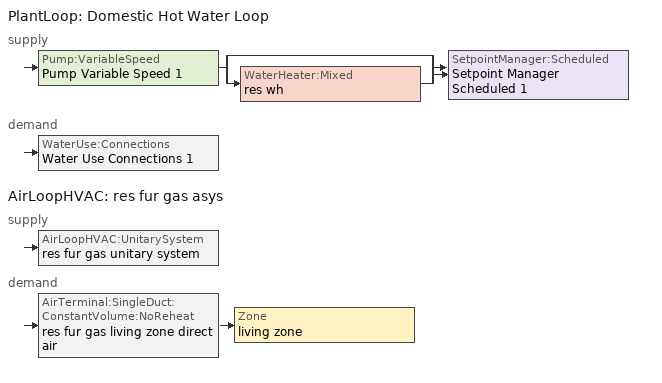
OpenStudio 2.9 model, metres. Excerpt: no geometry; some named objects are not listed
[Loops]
PlantLoop 'Domestic Hot Water Loop'
 supply: Pump:VariableSpeed 'Pump Variable Speed 1' > split
  | bypass
  | WaterHeater:Mixed 'res wh'
  join > SetpointManager:Scheduled 'Setpoint Manager Scheduled 1'
 demand: WaterUse:Connections 'Water Use Connections 1'
AirLoopHVAC 'res fur gas asys'
 supply: AirLoopHVAC:UnitarySystem 'res fur gas unitary system'
 demand: AirTerminal:SingleDuct:ConstantVolume:NoReheat 'res fur gas living zone direct air' > Zone 'living zone'
[Sizing:Zone]
living zone: Zone Cooling Design Supply Air Temperature Input Method=SupplyAirTemperature; Zone Cooling Design Supply Air Temperature {C}=14; Zone Cooling Design Supply Air Temperature Difference {deltaC}=11.11; Zone Heating Design Supply Air Temperature Input Method=SupplyAirTemperature; Zone Heating Design Supply Air Temperature {C}=40; Zone Heating Design Supply Air Temperature Difference {deltaC}=11.11; Zone Cooling Design Supply Air Humidity Ratio {kg-H2O/kg-air}=0.0085; Zone Heating Design Supply Air Humidity Ratio {kg-H2O/kg-air}=0.008; Cooling Design Air Flow Method=DesignDay; Heating Design Air Flow Method=DesignDay; Account for Dedicated Outdoor Air System=No; Dedicated Outdoor Air System Control Strategy=NeutralSupplyAir; Dedicated Outdoor Air Low Setpoint Temperature for Design {C}=autosize; Dedicated Outdoor Air High Setpoint Temperature for Design {C}=autosize
[Zone equipment]
living zone: res fur gas living zone direct air
[PlantLoop]
Domestic Hot Water Loop: Glycol Concentration=0; Maximum Loop Flow Rate {m3/s}=0.01; Plant Loop Volume {m3}=0.003; Load Distribution Scheme=Optimal
[Sizing:Plant]
Domestic Hot Water Loop: Loop Type=Heating; Design Loop Exit Temperature {C}=52.6667; Loop Design Temperature Difference {deltaC}=5.55556; Sizing Option=NonCoincident; Zone Timesteps in Averaging Window=1; Coincident Sizing Factor Mode=None
[Pump:VariableSpeed]
Pump Variable Speed 1: Rated Flow Rate {m3/s}=0.01; Rated Pump Head {Pa}=1; Rated Power Consumption {W}=0; Motor Efficiency=1; Fraction of Motor Inefficiencies to Fluid Stream=0; Coefficient 1 of the Part Load Performance Curve=0; Coefficient 2 of the Part Load Performance Curve=1; Coefficient 3 of the Part Load Performance Curve=0; Coefficient 4 of the Part Load Performance Curve=0; Pump Control Type=Intermittent; Skin Loss Radiative Fraction=0.5; Design Power Sizing Method=PowerPerFlowPerPressure; Design Electric Power per Unit Flow Rate {W/(m3/s)}=348701.1; Design Shaft Power per Unit Flow Rate per Unit Head {W-s/m3-Pa}=1.28205; Design Minimum Flow Rate Fraction=0
[SetpointManager:Scheduled]
Setpoint Manager Scheduled 1: Control Variable=Temperature; Schedule=dhw temp
[WaterHeater:Mixed]
res wh: Tank Volume {m3}=0.107884; Setpoint Temperature Schedule=WH Setpoint Temp; Deadband Temperature Difference {deltaC}=2; Maximum Temperature Limit {C}=99; Heater Control Type=Cycle; Heater Maximum Capacity {W}=11722.8; Heater Minimum Capacity {W}=0; Heater Fuel Type=NaturalGas; Heater Thermal Efficiency=0.773298; Off Cycle Parasitic Fuel Consumption Rate {W}=0; Off Cycle Parasitic Fuel Type=Electricity; Off Cycle Parasitic Heat Fraction to Tank=0; On Cycle Parasitic Fuel Consumption Rate {W}=0; On Cycle Parasitic Fuel Type=Electricity; On Cycle Parasitic Heat Fraction to Tank=0; Ambient Temperature Indicator=ThermalZone; Ambient Temperature Thermal Zone=living zone; Off Cycle Loss Coefficient to Ambient Temperature {W/K}=4.15693; Off Cycle Loss Fraction to Thermal Zone=0.64; On Cycle Loss Coefficient to Ambient Temperature {W/K}=4.15693; On Cycle Loss Fraction to Thermal Zone=1; Use Side Effectiveness=1; Source Side Effectiveness=1; Use Side Design Flow Rate {m3/s}=autosize; Source Side Design Flow Rate {m3/s}=autosize; Indirect Water Heating Recovery Time {hr}=1.5; Source Side Flow Control Mode=IndirectHeatPrimarySetpoint
[WaterUse:Connections]
Water Use Connections 1: Water Use Equipment Name 1=res shower; Water Use Equipment Name 2=res sink; Water Use Equipment Name 3=res bath; Water Use Equipment Name 4=res shower dist=0.0; Water Use Equipment Name 5=res sink dist=0.0; Water Use Equipment Name 6=res bath dist=0.0; Water Use Equipment Name 7=res cw; Water Use Equipment Name 8=res dw
[WaterUse:Equipment:Definition]
Name | Peak Flow Rate {m3/s} | Target Temperature Schedule
res shower | 0.000137347 | res shower temperature schedule
res sink | 0.0001062 | res sink temperature schedule
res bath | 0.00021481 | res bath temperature schedule
res shower dist=0.0 | 0 | res shower temperature schedule
res sink dist=0.0 | 0 | res sink temperature schedule
res bath dist=0.0 | 0 | res bath temperature schedule
res cw | 0.000557694 | res cw temperature schedule
res dw | 5.33455e-05 | res dw temperature schedule
[OtherEquipment:Definition] Design Level Calculation Method=EquipmentLevel; Fraction Radiant=0; Fraction Lost=0
Name | Design Level {W} | Fraction Latent
res shower | 3949.73 | 0.487197
res sink | 1066.44 | 0.312222
res bath | 3168.63 | 0
[Coil:Heating:Gas]
res fur gas heating coil: Availability Schedule=Always On Discrete; Gas Burner Efficiency=0.8; Nominal Capacity {W}=2266.29; Parasitic Electric Load {W}=76; Parasitic Gas Load {W}=0; Fuel Type=NaturalGas
[Fan:OnOff]
res fur gas htg supply fan: Availability Schedule=Always On Discrete; Fan Total Efficiency=0.75; Pressure Rise {Pa}=794.58; Maximum Flow Rate {m3/s}=0.0663989; Motor Efficiency=1; Motor In Airstream Fraction=1; Fan Power Ratio Function of Speed Ratio Curve=Fan On Off Power Curve; Fan Efficiency Ratio Function of Speed Ratio Curve=Fan On Off Efficiency Curve
[AirLoopHVAC:UnitarySystem]
res fur gas unitary system: Control Type=Load; Controlling Zone or Thermostat Location=living zone; Dehumidification Control Type=None; Availability Schedule=Always On Discrete; Supply Fan=res fur gas htg supply fan; Fan Placement=BlowThrough; Supply Air Fan Operating Mode Schedule=Always Off Discrete; Heating Coil=res fur gas heating coil; DX Heating Coil Sizing Ratio=1; Use DOAS DX Cooling Coil=No; DOAS DX Cooling Coil Leaving Minimum Air Temperature {C}=2; Latent Load Control=SensibleOnlyLoadControl; Supply Air Flow Rate Method During Cooling Operation=SupplyAirFlowRate; Supply Air Flow Rate During Cooling Operation {m3/s}=0; Supply Air Flow Rate Method During Heating Operation=SupplyAirFlowRate; Supply Air Flow Rate During Heating Operation {m3/s}=0.0663942; Supply Air Flow Rate When No Cooling or Heating is Required {m3/s}=0; Maximum Supply Air Temperature {C}=48.8889; Maximum Outdoor Dry-Bulb Temperature for Supplemental Heater Operation {C}=21; Maximum Cycling Rate {cycles/hr}=2.5; Heat Pump Time Constant {s}=60; Fraction of On-Cycle Power Use=0.01; Heat Pump Fan Delay Time {s}=60; Ancilliary On-Cycle Electric Power {W}=0; Ancilliary Off-Cycle Electric Power {W}=0
[AirLoopHVAC]
res fur gas asys: Availability Schedule=Always On Discrete; Design Supply Air Flow Rate {m3/s}=0.0663942
[Sizing:System]
res fur gas asys: Type of Load to Size On=Sensible; Design Outdoor Air Flow Rate {m3/s}=Autosize; Central Heating Maximum System Air Flow Ratio=0.3; Preheat Design Temperature {C}=7; Preheat Design Humidity Ratio {kg-H2O/kg-Air}=0.008; Precool Design Temperature {C}=12.8; Precool Design Humidity Ratio {kg-H2O/kg-Air}=0.008; Central Cooling Design Supply Air Temperature {C}=12.8; Central Heating Design Supply Air Temperature {C}=16.7; Sizing Option=NonCoincident; 100% Outdoor Air in Cooling=Yes; 100% Outdoor Air in Heating=Yes; Central Cooling Design Supply Air Humidity Ratio {kg-H2O/kg-Air}=0.0085; Central Heating Design Supply Air Humidity Ratio {kg-H2O/kg-Air}=0.008; Cooling Design Air Flow Method=DesignDay; Cooling Design Air Flow Rate {m3/s}=0; Heating Design Air Flow Method=DesignDay; Heating Design Air Flow Rate {m3/s}=0; System Outdoor Air Method=ZoneSum; Zone Maximum Outdoor Air Fraction=1; Cooling Supply Air Flow Rate Per Floor Area {m3/s-m2}=0.00996765; Cooling Fraction of Autosized Cooling Supply Air Flow Rate=1; Cooling Supply Air Flow Rate Per Unit Cooling Capacity {m3/s-W}=3.94755e-05; Heating Supply Air Flow Rate Per Floor Area {m3/s-m2}=0.00996765; Heating Fraction of Autosized Heating Supply Air Flow Rate=1; Heating Fraction of Autosized Cooling Supply Air Flow Rate=1; Heating Supply Air Flow Rate Per Unit Heating Capacity {m3/s-W}=3.15882e-05; Cooling Design Capacity Method=CoolingDesignCapacity; Cooling Design Capacity {W}=autosize; Cooling Design Capacity Per Floor Area {W/m2}=234.7; Fraction of Autosized Cooling Design Capacity=1; Heating Design Capacity Method=HeatingDesignCapacity; Heating Design Capacity {W}=autosize; Heating Design Capacity Per Floor Area {W/m2}=157; Fraction of Autosized Heating Design Capacity=1; Central Cooling Capacity Control Method=OnOff
[AirTerminal:SingleDuct:ConstantVolume:NoReheat]
res fur gas living zone direct air: Availability Schedule=Always On Discrete; Maximum Air Flow Rate {m3/s}=0.0663942
[ElectricEquipment:Definition] Design Level Calculation Method=EquipmentLevel
Name | Design Level {W} | Fraction Latent | Fraction Radiant | Fraction Lost
res cw | 6240.72 | 0 | 0.48 | 0.2
res dw | 6995.09 | 0.15 | 0.36 | 0.25
res infil_1 house fan; res infil_1 range fan; res infil_1 bath fan | 0 | 0 | 0 | 1
[EnergyManagementSystem:Sensor]
Name | Output Variable or Output Meter Index Key | Output Variable or Output Meter
res_ceil_fan_sched_val_sensor | res ceil fan schedule | Schedule Value
res_ceil_fan_tin_sensor; res_af_1_tin_s | living zone | Zone Mean Air Temperature
res_nv_pb_s |  | Site Outdoor Air Barometric Pressure
res_af_vw_s |  | Site Wind Speed
res_nv_wt_s |  | Site Outdoor Air Humidity Ratio
res_af_1_tt_s | living zone | Zone Outdoor Air Drybulb Temperature
res_nv_1_nva_s | res nv_1 avail schedule | Schedule Value
res_nv_1_sp_s | res nv_1 temp schedule | Schedule Value
res_ds_res_fur_gas_asys_fan_rtf_s | res fur gas htg supply fan | Fan Runtime Fraction
res_infil_1_range_sch_s | res mv_1 range exhaust schedule | Schedule Value
res_infil_1_bath_sch_s | res mv_1 bath exhaust schedule | Schedule Value
res_infil_1_dryer_sch_s | res mv_1 dryer exhaust schedule | Schedule Value
res_infil_1_wh_sch_s | Always On Discrete | Schedule Value
[EnergyManagementSystem:Actuator]
Name | Actuated Component | Actuated Component Type | Actuated Component Control Type
res_ceil_fan_sched_override | res ceil fan master | Schedule:Constant | Schedule Value
res_nv_1_flow_act | res nv_1 flow | Zone Infiltration | Air Exchange Flow Rate
res_infil_1_house_fan_act | res infil_1 house fan | ElectricEquipment | Electric Power Level
res_infil_1_range_fan_act | res infil_1 range fan | ElectricEquipment | Electric Power Level
res_infil_1_bath_fan_act | res infil_1 bath fan | ElectricEquipment | Electric Power Level
res_infil_1_flow_act | res infil_1 flow | Zone Infiltration | Air Exchange Flow Rate
[EnergyManagementSystem:Program]
res_ceil_fan_schedule_program: If res_ceil_fan_sched_val_sensor == 0; Set res_ceil_fan_sched_override = 0; ElseIf res_ceil_fan_tin_sensor < 21.056; Set res_ceil_fan_sched_override = 0; Else; Set res_ceil_fan_sched_override = 1; EndIf
res_nv_1_program: Set Tdiff = res_af_1_tin_s-res_af_1_tt_s; Set dT = (@Abs Tdiff); Set pt = (@RhFnTdbWPb res_af_1_tt_s res_nv_wt_s res_nv_pb_s); Set NVA = 1338.0904482377189; Set Cs = 8.963020389461627e-05; Set Cw = 0.00012070110544924465; Set MNV = 0.6292632576; Set MHR = 0.0115; Set MRH = 0.7; Set temp1 = (res_nv_1_nva_s*NVA); Set SGNV = temp1*((((Cs*dT)+(Cw*(res_af_vw_s^2)))^0.5)/1000); If (res_nv_wt_s<MHR) && (pt<MRH) && (res_af_1_tin_s>res_nv_1_sp_s); Set temp2 = (res_af_1_tin_s-res_nv_1_sp_s); Set NVadj1 = temp2/(res_af_1_tin_s-res_af_1_tt_s); Set NVadj2 = (@Min NVadj1 1); Set NVadj3 = (@Max NVadj2 0); Set NVadj = SGNV*NVadj3; Set res_nv_1_flow_act = (@Min NVadj MNV); Else; Set res_nv_1_flow_act = 0; EndIf
res_infil_1_program: Set p_m = 0.14; Set p_s = 0.22; Set s_m = 270; Set s_s = 370; Set z_m = 9.99744; Set z_s = 2.4384; Set f_t = (((s_m/z_m)^p_m)*((z_s/s_s)^p_s)); Set Tdiff = res_af_1_tin_s-res_af_1_tt_s; Set dT = @Abs Tdiff; Set c = 0.0211; Set Cs = 0.0569; Set Cw = 0.1468; Set n = 0.67; Set sft = (f_t*0.86); Set temp1 = ((c*Cw)*((sft*res_af_vw_s)^(2*n)))^2; Set Qn = (((c*Cs*(dT^n))^2)+temp1)^0.5; Set Tdiff = res_af_1_tin_s-res_af_1_tt_s; Set dT = @Abs Tdiff; Set QWHV = res_infil_1_wh_sch_s*0.0; Set Qrange = res_infil_1_range_sch_s*0.0472; Set Qdryer = res_infil_1_dryer_sch_s*0.0472; Set Qbath = res_infil_1_bath_sch_s*0.0354; Set QhpwhOut = 0; Set QhpwhIn = 0; Set QductsOut = 0; Set QductsIn = 0; Set Qout = Qrange+Qbath+Qdryer+QhpwhOut+QductsOut; Set Qin = QWHV+QhpwhIn+QductsIn; Set Qu = @Abs (Qout- Qin); Set Qb = (@Min Qout Qin); Set faneff_wh = 1; Set res_infil_1_house_fan_act = (QWHV*300)/faneff_wh*0; Set faneff_sp = 0.4719474432000001; Set res_infil_1_range_fan_act = (Qrange*300)/faneff_sp; Set res_infil_1_bath_fan_act = (Qbath*300)/faneff_sp; Set Q_acctd_for_elsewhere = QhpwhOut+QhpwhIn+QductsOut+QductsIn; Set res_infil_1_flow_act = (((Qu^2)+(Qn^2))^0.5)-Q_acctd_for_elsewhere; Set res_infil_1_flow_act = (@Max res_infil_1_flow_act 0)
[EnergyManagementSystem:ProgramCallingManager]
res ceil fan program calling manager: BeginTimestepBeforePredictor; res_ceil_fan_schedule_program
res af_1 program calling manager: BeginTimestepBeforePredictor; res_infil_1_program; res_nv_1_program
[Schedule:Ruleset]
Name | Default Day Schedule | Summer Design Day Schedule | Winter Design Day Schedule
res ceil fan schedule | Schedule Day 2
res nv_1 temp schedule | Schedule Day 66
res nv_1 avail schedule | Schedule Day 67
res mv_1 range exhaust schedule | Schedule Day 70 | res mv_1 range exhaust schedule summer design | res mv_1 range exhaust schedule winter design
res mv_1 bath exhaust schedule | Schedule Day 71 | res mv_1 bath exhaust schedule summer design | res mv_1 bath exhaust schedule winter design
res mv_1 dryer exhaust schedule | Schedule Day 72
[Schedule:Day]
Schedule Day 2; Schedule Day 66; Schedule Day 67; Schedule Day 70; res mv_1 range exhaust schedule winter design; Schedule Day 71; res mv_1 bath exhaust schedule winter design; Schedule Day 72; res mv_1 dryer exhaust schedule allday1; res mv_1 dryer exhaust schedule allday3; res mv_1 dryer exhaust schedule allday6: 24, 0, 0
res ceil fan schedule allday1; res ceil fan schedule allday2; res ceil fan schedule allday3; res ceil fan schedule allday4; res ceil fan schedule allday5; res ceil fan schedule allday6; res ceil fan schedule allday7; res ceil fan schedule allday8; res ceil fan schedule allday9; res ceil fan schedule allday10; res ceil fan schedule allday11; res ceil fan schedule allday12: 9, 0, 0, 17, 0, 1, 24, 0, 0
res nv_1 temp schedule allday1; res nv_1 temp schedule allday2; res nv_1 temp schedule allday3; res nv_1 temp schedule allday4; res nv_1 temp schedule allday5; res nv_1 temp schedule allday10; res nv_1 temp schedule allday11; res nv_1 temp schedule allday12: 7, 0, 25.5556, 9, 0, 21.1111, 17, 0, 20.5556, 22, 0, 21.1111, 24, 0, 25.5556
res nv_1 temp schedule allday6; res nv_1 temp schedule allday7; res nv_1 temp schedule allday9: 24, 0, 22.7778
res nv_1 temp schedule weekday8: 7, 0, 21.1111, 9, 0, 22.2222, 17, 0, 21.1111, 22, 0, 22.2222, 24, 0, 21.1111
res nv_1 temp schedule weekend8: 1, 0, 22.7778, 7, 0, 21.1111, 9, 0, 22.2222, 17, 0, 21.1111, 22, 0, 22.2222, 24, 0, 21.1111
res nv_1 availability schedule allday1 on; res nv_1 availability schedule allday1 on 1; res nv_1 availability schedule allday1 on 2; res nv_1 availability schedule allday1 on 3; res nv_1 availability schedule allday1 on 4; res nv_1 availability schedule allday1 on 5; res nv_1 availability schedule allday1 on 6; res nv_1 availability schedule allday1 on 7; res nv_1 availability schedule allday1 on 8; res nv_1 availability schedule allday1 on 9; res nv_1 availability schedule allday1 on 10; res nv_1 availability schedule allday1 on 11: 1, 0, 1, 2, 0, 1, 3, 0, 1, 4, 0, 1, 5, 0, 1, 6, 0, 1, 7, 0, 1, 8, 0, 1, 9, 0, 1, 10, 0, 1, 11, 0, 1, 12, 0, 1, 13, 0, 1, 14, 0, 1, 15, 0, 1, 16, 0, 1, 17, 0, 1, 18, 0, 1, 19, 0, 1, 20, 0, 1, 21, 0, 1, 22, 0, 1, 23, 0, 1, 24, 0, 1
res mv_1 range exhaust schedule allday1; res mv_1 range exhaust schedule allday2; res mv_1 range exhaust schedule allday3; res mv_1 range exhaust schedule allday4; res mv_1 range exhaust schedule allday5; res mv_1 range exhaust schedule allday6; res mv_1 range exhaust schedule allday7; res mv_1 range exhaust schedule allday8; res mv_1 range exhaust schedule allday9; res mv_1 range exhaust schedule allday10; res mv_1 range exhaust schedule allday11; res mv_1 range exhaust schedule allday12: 8, 0, 0, 9, 0, 1, 24, 0, 0
res mv_1 range exhaust schedule summer design; res mv_1 bath exhaust schedule summer design: 24, 0, 1
res mv_1 bath exhaust schedule allday1; res mv_1 bath exhaust schedule allday2; res mv_1 bath exhaust schedule allday3; res mv_1 bath exhaust schedule allday4; res mv_1 bath exhaust schedule allday5; res mv_1 bath exhaust schedule allday6; res mv_1 bath exhaust schedule allday7; res mv_1 bath exhaust schedule allday8; res mv_1 bath exhaust schedule allday9; res mv_1 bath exhaust schedule allday10; res mv_1 bath exhaust schedule allday11; res mv_1 bath exhaust schedule allday12: 4, 0, 0, 5, 0, 1, 24, 0, 0
res mv_1 dryer exhaust schedule allday2: 9, 20, 0, 9, 30, 0.3, 9, 50, 1, 10, 0, 0.1, 24, 0, 0
res mv_1 dryer exhaust schedule allday4: 6, 30, 0, 6, 40, 0.5, 6, 50, 1, 7, 0, 0.9, 7, 40, 0, 7, 50, 0.1, 8, 10, 1, 8, 20, 0.3, 10, 40, 0, 10, 50, 0.8, 12, 10, 1, 12, 20, 0.5, 24, 0, 0
res mv_1 dryer exhaust schedule allday5: 21, 30, 0, 21, 40, 0.1, 22, 0, 1, 22, 10, 0.3, 22, 50, 0, 23, 0, 0.7, 23, 10, 1, 23, 20, 0.7, 24, 0, 0
res mv_1 dryer exhaust schedule allday7: 22, 30, 0, 22, 40, 0.8, 23, 40, 1, 23, 50, 0.2, 24, 0, 0
[Schedule:Rule]
res ceil fan schedule allday rule1: Schedule Ruleset=res ceil fan schedule; Rule Order=11; Day Schedule=res ceil fan schedule allday1; Apply Sunday=Yes; Apply Monday=Yes; Apply Tuesday=Yes; Apply Wednesday=Yes; Apply Thursday=Yes; Apply Friday=Yes; Apply Saturday=Yes; Date Specification Type=DateRange; Start Month=1; Start Day=1; End Month=1; End Day=31
res ceil fan schedule allday rule2: Schedule Ruleset=res ceil fan schedule; Rule Order=10; Day Schedule=res ceil fan schedule allday2; Apply Sunday=Yes; Apply Monday=Yes; Apply Tuesday=Yes; Apply Wednesday=Yes; Apply Thursday=Yes; Apply Friday=Yes; Apply Saturday=Yes; Date Specification Type=DateRange; Start Month=2; Start Day=1; End Month=2; End Day=28
res ceil fan schedule allday rule3: Schedule Ruleset=res ceil fan schedule; Rule Order=9; Day Schedule=res ceil fan schedule allday3; Apply Sunday=Yes; Apply Monday=Yes; Apply Tuesday=Yes; Apply Wednesday=Yes; Apply Thursday=Yes; Apply Friday=Yes; Apply Saturday=Yes; Date Specification Type=DateRange; Start Month=3; Start Day=1; End Month=3; End Day=31
res ceil fan schedule allday rule4: Schedule Ruleset=res ceil fan schedule; Rule Order=8; Day Schedule=res ceil fan schedule allday4; Apply Sunday=Yes; Apply Monday=Yes; Apply Tuesday=Yes; Apply Wednesday=Yes; Apply Thursday=Yes; Apply Friday=Yes; Apply Saturday=Yes; Date Specification Type=DateRange; Start Month=4; Start Day=1; End Month=4; End Day=30
res ceil fan schedule allday rule5: Schedule Ruleset=res ceil fan schedule; Rule Order=7; Day Schedule=res ceil fan schedule allday5; Apply Sunday=Yes; Apply Monday=Yes; Apply Tuesday=Yes; Apply Wednesday=Yes; Apply Thursday=Yes; Apply Friday=Yes; Apply Saturday=Yes; Date Specification Type=DateRange; Start Month=5; Start Day=1; End Month=5; End Day=31
res ceil fan schedule allday rule6: Schedule Ruleset=res ceil fan schedule; Rule Order=6; Day Schedule=res ceil fan schedule allday6; Apply Sunday=Yes; Apply Monday=Yes; Apply Tuesday=Yes; Apply Wednesday=Yes; Apply Thursday=Yes; Apply Friday=Yes; Apply Saturday=Yes; Date Specification Type=DateRange; Start Month=6; Start Day=1; End Month=6; End Day=30
res ceil fan schedule allday rule7: Schedule Ruleset=res ceil fan schedule; Rule Order=5; Day Schedule=res ceil fan schedule allday7; Apply Sunday=Yes; Apply Monday=Yes; Apply Tuesday=Yes; Apply Wednesday=Yes; Apply Thursday=Yes; Apply Friday=Yes; Apply Saturday=Yes; Date Specification Type=DateRange; Start Month=7; Start Day=1; End Month=7; End Day=31
res ceil fan schedule allday rule8: Schedule Ruleset=res ceil fan schedule; Rule Order=4; Day Schedule=res ceil fan schedule allday8; Apply Sunday=Yes; Apply Monday=Yes; Apply Tuesday=Yes; Apply Wednesday=Yes; Apply Thursday=Yes; Apply Friday=Yes; Apply Saturday=Yes; Date Specification Type=DateRange; Start Month=8; Start Day=1; End Month=8; End Day=31
res ceil fan schedule allday rule9: Schedule Ruleset=res ceil fan schedule; Rule Order=3; Day Schedule=res ceil fan schedule allday9; Apply Sunday=Yes; Apply Monday=Yes; Apply Tuesday=Yes; Apply Wednesday=Yes; Apply Thursday=Yes; Apply Friday=Yes; Apply Saturday=Yes; Date Specification Type=DateRange; Start Month=9; Start Day=1; End Month=9; End Day=30
res ceil fan schedule allday rule10: Schedule Ruleset=res ceil fan schedule; Rule Order=2; Day Schedule=res ceil fan schedule allday10; Apply Sunday=Yes; Apply Monday=Yes; Apply Tuesday=Yes; Apply Wednesday=Yes; Apply Thursday=Yes; Apply Friday=Yes; Apply Saturday=Yes; Date Specification Type=DateRange; Start Month=10; Start Day=1; End Month=10; End Day=31
res ceil fan schedule allday rule11: Schedule Ruleset=res ceil fan schedule; Rule Order=1; Day Schedule=res ceil fan schedule allday11; Apply Sunday=Yes; Apply Monday=Yes; Apply Tuesday=Yes; Apply Wednesday=Yes; Apply Thursday=Yes; Apply Friday=Yes; Apply Saturday=Yes; Date Specification Type=DateRange; Start Month=11; Start Day=1; End Month=11; End Day=30
res ceil fan schedule allday rule12: Schedule Ruleset=res ceil fan schedule; Rule Order=0; Day Schedule=res ceil fan schedule allday12; Apply Sunday=Yes; Apply Monday=Yes; Apply Tuesday=Yes; Apply Wednesday=Yes; Apply Thursday=Yes; Apply Friday=Yes; Apply Saturday=Yes; Date Specification Type=DateRange; Start Month=12; Start Day=1; End Month=12; End Day=31
res nv_1 temp schedule allday rule1: Schedule Ruleset=res nv_1 temp schedule; Rule Order=12; Day Schedule=res nv_1 temp schedule allday1; Apply Sunday=Yes; Apply Monday=Yes; Apply Tuesday=Yes; Apply Wednesday=Yes; Apply Thursday=Yes; Apply Friday=Yes; Apply Saturday=Yes; Date Specification Type=DateRange; Start Month=1; Start Day=1; End Month=1; End Day=31
res nv_1 temp schedule allday rule2: Schedule Ruleset=res nv_1 temp schedule; Rule Order=11; Day Schedule=res nv_1 temp schedule allday2; Apply Sunday=Yes; Apply Monday=Yes; Apply Tuesday=Yes; Apply Wednesday=Yes; Apply Thursday=Yes; Apply Friday=Yes; Apply Saturday=Yes; Date Specification Type=DateRange; Start Month=2; Start Day=1; End Month=2; End Day=28
res nv_1 temp schedule allday rule3: Schedule Ruleset=res nv_1 temp schedule; Rule Order=10; Day Schedule=res nv_1 temp schedule allday3; Apply Sunday=Yes; Apply Monday=Yes; Apply Tuesday=Yes; Apply Wednesday=Yes; Apply Thursday=Yes; Apply Friday=Yes; Apply Saturday=Yes; Date Specification Type=DateRange; Start Month=3; Start Day=1; End Month=3; End Day=31
res nv_1 temp schedule allday rule4: Schedule Ruleset=res nv_1 temp schedule; Rule Order=9; Day Schedule=res nv_1 temp schedule allday4; Apply Sunday=Yes; Apply Monday=Yes; Apply Tuesday=Yes; Apply Wednesday=Yes; Apply Thursday=Yes; Apply Friday=Yes; Apply Saturday=Yes; Date Specification Type=DateRange; Start Month=4; Start Day=1; End Month=4; End Day=30
res nv_1 temp schedule allday rule5: Schedule Ruleset=res nv_1 temp schedule; Rule Order=8; Day Schedule=res nv_1 temp schedule allday5; Apply Sunday=Yes; Apply Monday=Yes; Apply Tuesday=Yes; Apply Wednesday=Yes; Apply Thursday=Yes; Apply Friday=Yes; Apply Saturday=Yes; Date Specification Type=DateRange; Start Month=5; Start Day=1; End Month=5; End Day=31
res nv_1 temp schedule allday rule6: Schedule Ruleset=res nv_1 temp schedule; Rule Order=7; Day Schedule=res nv_1 temp schedule allday6; Apply Sunday=Yes; Apply Monday=Yes; Apply Tuesday=Yes; Apply Wednesday=Yes; Apply Thursday=Yes; Apply Friday=Yes; Apply Saturday=Yes; Date Specification Type=DateRange; Start Month=6; Start Day=1; End Month=6; End Day=30
res nv_1 temp schedule allday rule7: Schedule Ruleset=res nv_1 temp schedule; Rule Order=6; Day Schedule=res nv_1 temp schedule allday7; Apply Sunday=Yes; Apply Monday=Yes; Apply Tuesday=Yes; Apply Wednesday=Yes; Apply Thursday=Yes; Apply Friday=Yes; Apply Saturday=Yes; Date Specification Type=DateRange; Start Month=7; Start Day=1; End Month=7; End Day=31
res nv_1 temp schedule weekday rule8: Schedule Ruleset=res nv_1 temp schedule; Rule Order=5; Day Schedule=res nv_1 temp schedule weekday8; Apply Monday=Yes; Apply Tuesday=Yes; Apply Wednesday=Yes; Apply Thursday=Yes; Apply Friday=Yes; Date Specification Type=DateRange; Start Month=8; Start Day=1; End Month=8; End Day=31
res nv_1 temp schedule weekend rule8: Schedule Ruleset=res nv_1 temp schedule; Rule Order=4; Day Schedule=res nv_1 temp schedule weekend8; Apply Sunday=Yes; Apply Saturday=Yes; Date Specification Type=DateRange; Start Month=8; Start Day=1; End Month=8; End Day=31
res nv_1 temp schedule allday rule9: Schedule Ruleset=res nv_1 temp schedule; Rule Order=3; Day Schedule=res nv_1 temp schedule allday9; Apply Sunday=Yes; Apply Monday=Yes; Apply Tuesday=Yes; Apply Wednesday=Yes; Apply Thursday=Yes; Apply Friday=Yes; Apply Saturday=Yes; Date Specification Type=DateRange; Start Month=9; Start Day=1; End Month=9; End Day=30
res nv_1 temp schedule allday rule10: Schedule Ruleset=res nv_1 temp schedule; Rule Order=2; Day Schedule=res nv_1 temp schedule allday10; Apply Sunday=Yes; Apply Monday=Yes; Apply Tuesday=Yes; Apply Wednesday=Yes; Apply Thursday=Yes; Apply Friday=Yes; Apply Saturday=Yes; Date Specification Type=DateRange; Start Month=10; Start Day=1; End Month=10; End Day=31
res nv_1 temp schedule allday rule11: Schedule Ruleset=res nv_1 temp schedule; Rule Order=1; Day Schedule=res nv_1 temp schedule allday11; Apply Sunday=Yes; Apply Monday=Yes; Apply Tuesday=Yes; Apply Wednesday=Yes; Apply Thursday=Yes; Apply Friday=Yes; Apply Saturday=Yes; Date Specification Type=DateRange; Start Month=11; Start Day=1; End Month=11; End Day=30
res nv_1 temp schedule allday rule12: Schedule Ruleset=res nv_1 temp schedule; Rule Order=0; Day Schedule=res nv_1 temp schedule allday12; Apply Sunday=Yes; Apply Monday=Yes; Apply Tuesday=Yes; Apply Wednesday=Yes; Apply Thursday=Yes; Apply Friday=Yes; Apply Saturday=Yes; Date Specification Type=DateRange; Start Month=12; Start Day=1; End Month=12; End Day=31
res nv_1 availability schedule allday ruleset1 on: Schedule Ruleset=res nv_1 avail schedule; Rule Order=11; Day Schedule=res nv_1 availability schedule allday1 on; Apply Monday=Yes; Apply Wednesday=Yes; Apply Friday=Yes; Date Specification Type=DateRange; Start Month=1; Start Day=1; End Month=1; End Day=31
res nv_1 availability schedule allday ruleset2 on: Schedule Ruleset=res nv_1 avail schedule; Rule Order=10; Day Schedule=res nv_1 availability schedule allday1 on 1; Apply Monday=Yes; Apply Wednesday=Yes; Apply Friday=Yes; Date Specification Type=DateRange; Start Month=2; Start Day=1; End Month=2; End Day=28
res nv_1 availability schedule allday ruleset3 on: Schedule Ruleset=res nv_1 avail schedule; Rule Order=9; Day Schedule=res nv_1 availability schedule allday1 on 2; Apply Monday=Yes; Apply Wednesday=Yes; Apply Friday=Yes; Date Specification Type=DateRange; Start Month=3; Start Day=1; End Month=3; End Day=31
res nv_1 availability schedule allday ruleset4 on: Schedule Ruleset=res nv_1 avail schedule; Rule Order=8; Day Schedule=res nv_1 availability schedule allday1 on 3; Apply Monday=Yes; Apply Wednesday=Yes; Apply Friday=Yes; Date Specification Type=DateRange; Start Month=4; Start Day=1; End Month=4; End Day=30
res nv_1 availability schedule allday ruleset5 on: Schedule Ruleset=res nv_1 avail schedule; Rule Order=7; Day Schedule=res nv_1 availability schedule allday1 on 4; Apply Monday=Yes; Apply Wednesday=Yes; Apply Friday=Yes; Date Specification Type=DateRange; Start Month=5; Start Day=1; End Month=5; End Day=31
res nv_1 availability schedule allday ruleset6 on: Schedule Ruleset=res nv_1 avail schedule; Rule Order=6; Day Schedule=res nv_1 availability schedule allday1 on 5; Apply Monday=Yes; Apply Wednesday=Yes; Apply Friday=Yes; Date Specification Type=DateRange; Start Month=6; Start Day=1; End Month=6; End Day=30
res nv_1 availability schedule allday ruleset7 on: Schedule Ruleset=res nv_1 avail schedule; Rule Order=5; Day Schedule=res nv_1 availability schedule allday1 on 6; Apply Monday=Yes; Apply Wednesday=Yes; Apply Friday=Yes; Date Specification Type=DateRange; Start Month=7; Start Day=1; End Month=7; End Day=31
res nv_1 availability schedule allday ruleset8 on: Schedule Ruleset=res nv_1 avail schedule; Rule Order=4; Day Schedule=res nv_1 availability schedule allday1 on 7; Apply Monday=Yes; Apply Wednesday=Yes; Apply Friday=Yes; Date Specification Type=DateRange; Start Month=8; Start Day=1; End Month=8; End Day=31
res nv_1 availability schedule allday ruleset9 on: Schedule Ruleset=res nv_1 avail schedule; Rule Order=3; Day Schedule=res nv_1 availability schedule allday1 on 8; Apply Monday=Yes; Apply Wednesday=Yes; Apply Friday=Yes; Date Specification Type=DateRange; Start Month=9; Start Day=1; End Month=9; End Day=30
res nv_1 availability schedule allday ruleset10 on: Schedule Ruleset=res nv_1 avail schedule; Rule Order=2; Day Schedule=res nv_1 availability schedule allday1 on 9; Apply Monday=Yes; Apply Wednesday=Yes; Apply Friday=Yes; Date Specification Type=DateRange; Start Month=10; Start Day=1; End Month=10; End Day=31
res nv_1 availability schedule allday ruleset11 on: Schedule Ruleset=res nv_1 avail schedule; Rule Order=1; Day Schedule=res nv_1 availability schedule allday1 on 10; Apply Monday=Yes; Apply Wednesday=Yes; Apply Friday=Yes; Date Specification Type=DateRange; Start Month=11; Start Day=1; End Month=11; End Day=30
res nv_1 availability schedule allday ruleset12 on: Schedule Ruleset=res nv_1 avail schedule; Rule Order=0; Day Schedule=res nv_1 availability schedule allday1 on 11; Apply Monday=Yes; Apply Wednesday=Yes; Apply Friday=Yes; Date Specification Type=DateRange; Start Month=12; Start Day=1; End Month=12; End Day=31
res mv_1 range exhaust schedule allday rule1: Schedule Ruleset=res mv_1 range exhaust schedule; Rule Order=11; Day Schedule=res mv_1 range exhaust schedule allday1; Apply Sunday=Yes; Apply Monday=Yes; Apply Tuesday=Yes; Apply Wednesday=Yes; Apply Thursday=Yes; Apply Friday=Yes; Apply Saturday=Yes; Date Specification Type=DateRange; Start Month=1; Start Day=1; End Month=1; End Day=31
res mv_1 range exhaust schedule allday rule2: Schedule Ruleset=res mv_1 range exhaust schedule; Rule Order=10; Day Schedule=res mv_1 range exhaust schedule allday2; Apply Sunday=Yes; Apply Monday=Yes; Apply Tuesday=Yes; Apply Wednesday=Yes; Apply Thursday=Yes; Apply Friday=Yes; Apply Saturday=Yes; Date Specification Type=DateRange; Start Month=2; Start Day=1; End Month=2; End Day=28
res mv_1 range exhaust schedule allday rule3: Schedule Ruleset=res mv_1 range exhaust schedule; Rule Order=9; Day Schedule=res mv_1 range exhaust schedule allday3; Apply Sunday=Yes; Apply Monday=Yes; Apply Tuesday=Yes; Apply Wednesday=Yes; Apply Thursday=Yes; Apply Friday=Yes; Apply Saturday=Yes; Date Specification Type=DateRange; Start Month=3; Start Day=1; End Month=3; End Day=31
res mv_1 range exhaust schedule allday rule4: Schedule Ruleset=res mv_1 range exhaust schedule; Rule Order=8; Day Schedule=res mv_1 range exhaust schedule allday4; Apply Sunday=Yes; Apply Monday=Yes; Apply Tuesday=Yes; Apply Wednesday=Yes; Apply Thursday=Yes; Apply Friday=Yes; Apply Saturday=Yes; Date Specification Type=DateRange; Start Month=4; Start Day=1; End Month=4; End Day=30
res mv_1 range exhaust schedule allday rule5: Schedule Ruleset=res mv_1 range exhaust schedule; Rule Order=7; Day Schedule=res mv_1 range exhaust schedule allday5; Apply Sunday=Yes; Apply Monday=Yes; Apply Tuesday=Yes; Apply Wednesday=Yes; Apply Thursday=Yes; Apply Friday=Yes; Apply Saturday=Yes; Date Specification Type=DateRange; Start Month=5; Start Day=1; End Month=5; End Day=31
res mv_1 range exhaust schedule allday rule6: Schedule Ruleset=res mv_1 range exhaust schedule; Rule Order=6; Day Schedule=res mv_1 range exhaust schedule allday6; Apply Sunday=Yes; Apply Monday=Yes; Apply Tuesday=Yes; Apply Wednesday=Yes; Apply Thursday=Yes; Apply Friday=Yes; Apply Saturday=Yes; Date Specification Type=DateRange; Start Month=6; Start Day=1; End Month=6; End Day=30
res mv_1 range exhaust schedule allday rule7: Schedule Ruleset=res mv_1 range exhaust schedule; Rule Order=5; Day Schedule=res mv_1 range exhaust schedule allday7; Apply Sunday=Yes; Apply Monday=Yes; Apply Tuesday=Yes; Apply Wednesday=Yes; Apply Thursday=Yes; Apply Friday=Yes; Apply Saturday=Yes; Date Specification Type=DateRange; Start Month=7; Start Day=1; End Month=7; End Day=31
res mv_1 range exhaust schedule allday rule8: Schedule Ruleset=res mv_1 range exhaust schedule; Rule Order=4; Day Schedule=res mv_1 range exhaust schedule allday8; Apply Sunday=Yes; Apply Monday=Yes; Apply Tuesday=Yes; Apply Wednesday=Yes; Apply Thursday=Yes; Apply Friday=Yes; Apply Saturday=Yes; Date Specification Type=DateRange; Start Month=8; Start Day=1; End Month=8; End Day=31
res mv_1 range exhaust schedule allday rule9: Schedule Ruleset=res mv_1 range exhaust schedule; Rule Order=3; Day Schedule=res mv_1 range exhaust schedule allday9; Apply Sunday=Yes; Apply Monday=Yes; Apply Tuesday=Yes; Apply Wednesday=Yes; Apply Thursday=Yes; Apply Friday=Yes; Apply Saturday=Yes; Date Specification Type=DateRange; Start Month=9; Start Day=1; End Month=9; End Day=30
res mv_1 range exhaust schedule allday rule10: Schedule Ruleset=res mv_1 range exhaust schedule; Rule Order=2; Day Schedule=res mv_1 range exhaust schedule allday10; Apply Sunday=Yes; Apply Monday=Yes; Apply Tuesday=Yes; Apply Wednesday=Yes; Apply Thursday=Yes; Apply Friday=Yes; Apply Saturday=Yes; Date Specification Type=DateRange; Start Month=10; Start Day=1; End Month=10; End Day=31
res mv_1 range exhaust schedule allday rule11: Schedule Ruleset=res mv_1 range exhaust schedule; Rule Order=1; Day Schedule=res mv_1 range exhaust schedule allday11; Apply Sunday=Yes; Apply Monday=Yes; Apply Tuesday=Yes; Apply Wednesday=Yes; Apply Thursday=Yes; Apply Friday=Yes; Apply Saturday=Yes; Date Specification Type=DateRange; Start Month=11; Start Day=1; End Month=11; End Day=30
res mv_1 range exhaust schedule allday rule12: Schedule Ruleset=res mv_1 range exhaust schedule; Rule Order=0; Day Schedule=res mv_1 range exhaust schedule allday12; Apply Sunday=Yes; Apply Monday=Yes; Apply Tuesday=Yes; Apply Wednesday=Yes; Apply Thursday=Yes; Apply Friday=Yes; Apply Saturday=Yes; Date Specification Type=DateRange; Start Month=12; Start Day=1; End Month=12; End Day=31
res mv_1 bath exhaust schedule allday rule1: Schedule Ruleset=res mv_1 bath exhaust schedule; Rule Order=11; Day Schedule=res mv_1 bath exhaust schedule allday1; Apply Sunday=Yes; Apply Monday=Yes; Apply Tuesday=Yes; Apply Wednesday=Yes; Apply Thursday=Yes; Apply Friday=Yes; Apply Saturday=Yes; Date Specification Type=DateRange; Start Month=1; Start Day=1; End Month=1; End Day=31
res mv_1 bath exhaust schedule allday rule2: Schedule Ruleset=res mv_1 bath exhaust schedule; Rule Order=10; Day Schedule=res mv_1 bath exhaust schedule allday2; Apply Sunday=Yes; Apply Monday=Yes; Apply Tuesday=Yes; Apply Wednesday=Yes; Apply Thursday=Yes; Apply Friday=Yes; Apply Saturday=Yes; Date Specification Type=DateRange; Start Month=2; Start Day=1; End Month=2; End Day=28
res mv_1 bath exhaust schedule allday rule3: Schedule Ruleset=res mv_1 bath exhaust schedule; Rule Order=9; Day Schedule=res mv_1 bath exhaust schedule allday3; Apply Sunday=Yes; Apply Monday=Yes; Apply Tuesday=Yes; Apply Wednesday=Yes; Apply Thursday=Yes; Apply Friday=Yes; Apply Saturday=Yes; Date Specification Type=DateRange; Start Month=3; Start Day=1; End Month=3; End Day=31
res mv_1 bath exhaust schedule allday rule4: Schedule Ruleset=res mv_1 bath exhaust schedule; Rule Order=8; Day Schedule=res mv_1 bath exhaust schedule allday4; Apply Sunday=Yes; Apply Monday=Yes; Apply Tuesday=Yes; Apply Wednesday=Yes; Apply Thursday=Yes; Apply Friday=Yes; Apply Saturday=Yes; Date Specification Type=DateRange; Start Month=4; Start Day=1; End Month=4; End Day=30
res mv_1 bath exhaust schedule allday rule5: Schedule Ruleset=res mv_1 bath exhaust schedule; Rule Order=7; Day Schedule=res mv_1 bath exhaust schedule allday5; Apply Sunday=Yes; Apply Monday=Yes; Apply Tuesday=Yes; Apply Wednesday=Yes; Apply Thursday=Yes; Apply Friday=Yes; Apply Saturday=Yes; Date Specification Type=DateRange; Start Month=5; Start Day=1; End Month=5; End Day=31
res mv_1 bath exhaust schedule allday rule6: Schedule Ruleset=res mv_1 bath exhaust schedule; Rule Order=6; Day Schedule=res mv_1 bath exhaust schedule allday6; Apply Sunday=Yes; Apply Monday=Yes; Apply Tuesday=Yes; Apply Wednesday=Yes; Apply Thursday=Yes; Apply Friday=Yes; Apply Saturday=Yes; Date Specification Type=DateRange; Start Month=6; Start Day=1; End Month=6; End Day=30
res mv_1 bath exhaust schedule allday rule7: Schedule Ruleset=res mv_1 bath exhaust schedule; Rule Order=5; Day Schedule=res mv_1 bath exhaust schedule allday7; Apply Sunday=Yes; Apply Monday=Yes; Apply Tuesday=Yes; Apply Wednesday=Yes; Apply Thursday=Yes; Apply Friday=Yes; Apply Saturday=Yes; Date Specification Type=DateRange; Start Month=7; Start Day=1; End Month=7; End Day=31
res mv_1 bath exhaust schedule allday rule8: Schedule Ruleset=res mv_1 bath exhaust schedule; Rule Order=4; Day Schedule=res mv_1 bath exhaust schedule allday8; Apply Sunday=Yes; Apply Monday=Yes; Apply Tuesday=Yes; Apply Wednesday=Yes; Apply Thursday=Yes; Apply Friday=Yes; Apply Saturday=Yes; Date Specification Type=DateRange; Start Month=8; Start Day=1; End Month=8; End Day=31
res mv_1 bath exhaust schedule allday rule9: Schedule Ruleset=res mv_1 bath exhaust schedule; Rule Order=3; Day Schedule=res mv_1 bath exhaust schedule allday9; Apply Sunday=Yes; Apply Monday=Yes; Apply Tuesday=Yes; Apply Wednesday=Yes; Apply Thursday=Yes; Apply Friday=Yes; Apply Saturday=Yes; Date Specification Type=DateRange; Start Month=9; Start Day=1; End Month=9; End Day=30
res mv_1 bath exhaust schedule allday rule10: Schedule Ruleset=res mv_1 bath exhaust schedule; Rule Order=2; Day Schedule=res mv_1 bath exhaust schedule allday10; Apply Sunday=Yes; Apply Monday=Yes; Apply Tuesday=Yes; Apply Wednesday=Yes; Apply Thursday=Yes; Apply Friday=Yes; Apply Saturday=Yes; Date Specification Type=DateRange; Start Month=10; Start Day=1; End Month=10; End Day=31
res mv_1 bath exhaust schedule allday rule11: Schedule Ruleset=res mv_1 bath exhaust schedule; Rule Order=1; Day Schedule=res mv_1 bath exhaust schedule allday11; Apply Sunday=Yes; Apply Monday=Yes; Apply Tuesday=Yes; Apply Wednesday=Yes; Apply Thursday=Yes; Apply Friday=Yes; Apply Saturday=Yes; Date Specification Type=DateRange; Start Month=11; Start Day=1; End Month=11; End Day=30
res mv_1 bath exhaust schedule allday rule12: Schedule Ruleset=res mv_1 bath exhaust schedule; Rule Order=0; Day Schedule=res mv_1 bath exhaust schedule allday12; Apply Sunday=Yes; Apply Monday=Yes; Apply Tuesday=Yes; Apply Wednesday=Yes; Apply Thursday=Yes; Apply Friday=Yes; Apply Saturday=Yes; Date Specification Type=DateRange; Start Month=12; Start Day=1; End Month=12; End Day=31
res mv_1 dryer exhaust schedule allday ruleset1: Schedule Ruleset=res mv_1 dryer exhaust schedule; Rule Order=6; Day Schedule=res mv_1 dryer exhaust schedule allday1; Apply Sunday=Yes; Apply Monday=Yes; Apply Tuesday=Yes; Apply Wednesday=Yes; Apply Thursday=Yes; Apply Friday=Yes; Apply Saturday=Yes; Date Specification Type=SpecificDates; Specific Month 1=1; Specific Day 1=1; Specific Month 2=1; Specific Day 2=8; Specific Month 3=1; Specific Day 3=15; Specific Month 4=1; Specific Day 4=22; Specific Month 5=1; Specific Day 5=29; Specific Month 6=2; Specific Day 6=5; Specific Month 7=2; Specific Day 7=12; Specific Month 8=2; Specific Day 8=19; Specific Month 9=2; Specific Day 9=26; Specific Month 10=3; Specific Day 10=5; Specific Month 11=3; Specific Day 11=12; Specific Month 12=3; Specific Day 12=19; Specific Month 13=3; Specific Day 13=26; Specific Month 14=4; Specific Day 14=2; Specific Month 15=4; Specific Day 15=9; Specific Month 16=4; Specific Day 16=16; Specific Month 17=4; Specific Day 17=23; Specific Month 18=4; Specific Day 18=30; Specific Month 19=5; Specific Day 19=7; Specific Month 20=5; Specific Day 20=14; Specific Month 21=5; Specific Day 21=21; Specific Month 22=5; Specific Day 22=28; Specific Month 23=6; Specific Day 23=4; Specific Month 24=6; Specific Day 24=11; Specific Month 25=6; Specific Day 25=18; Specific Month 26=6; Specific Day 26=25; Specific Month 27=7; Specific Day 27=2; Specific Month 28=7; Specific Day 28=9; Specific Month 29=7; Specific Day 29=16; Specific Month 30=7; Specific Day 30=23; Specific Month 31=7; Specific Day 31=30; Specific Month 32=8; Specific Day 32=6; Specific Month 33=8; Specific Day 33=13; Specific Month 34=8; Specific Day 34=20; Specific Month 35=8; Specific Day 35=27; Specific Month 36=9; Specific Day 36=3; Specific Month 37=9; Specific Day 37=10; Specific Month 38=9; Specific Day 38=17; Specific Month 39=9; Specific Day 39=24; Specific Month 40=10; Specific Day 40=1; Specific Month 41=10; Specific Day 41=8; Specific Month 42=10; Specific Day 42=15; Specific Month 43=10; Specific Day 43=22; Specific Month 44=10; Specific Day 44=29; Specific Month 45=11; Specific Day 45=5; Specific Month 46=11; Specific Day 46=12; Specific Month 47=11; Specific Day 47=19; Specific Month 48=11; Specific Day 48=26; Specific Month 49=12; Specific Day 49=3; Specific Month 50=12; Specific Day 50=10; Specific Month 51=12; Specific Day 51=17; Specific Month 52=12; Specific Day 52=24; Specific Month 53=12; Specific Day 53=31
res mv_1 dryer exhaust schedule allday ruleset2: Schedule Ruleset=res mv_1 dryer exhaust schedule; Rule Order=5; Day Schedule=res mv_1 dryer exhaust schedule allday2; Apply Sunday=Yes; Apply Monday=Yes; Apply Tuesday=Yes; Apply Wednesday=Yes; Apply Thursday=Yes; Apply Friday=Yes; Apply Saturday=Yes; Date Specification Type=SpecificDates; Specific Month 1=1; Specific Day 1=2; Specific Month 2=1; Specific Day 2=9; Specific Month 3=1; Specific Day 3=16; Specific Month 4=1; Specific Day 4=23; Specific Month 5=1; Specific Day 5=30; Specific Month 6=2; Specific Day 6=6; Specific Month 7=2; Specific Day 7=13; Specific Month 8=2; Specific Day 8=20; Specific Month 9=2; Specific Day 9=27; Specific Month 10=3; Specific Day 10=6; Specific Month 11=3; Specific Day 11=13; Specific Month 12=3; Specific Day 12=20; Specific Month 13=3; Specific Day 13=27; Specific Month 14=4; Specific Day 14=3; Specific Month 15=4; Specific Day 15=10; Specific Month 16=4; Specific Day 16=17; Specific Month 17=4; Specific Day 17=24; Specific Month 18=5; Specific Day 18=1; Specific Month 19=5; Specific Day 19=8; Specific Month 20=5; Specific Day 20=15; Specific Month 21=5; Specific Day 21=22; Specific Month 22=5; Specific Day 22=29; Specific Month 23=6; Specific Day 23=5; Specific Month 24=6; Specific Day 24=12; Specific Month 25=6; Specific Day 25=19; Specific Month 26=6; Specific Day 26=26; Specific Month 27=7; Specific Day 27=3; Specific Month 28=7; Specific Day 28=10; Specific Month 29=7; Specific Day 29=17; Specific Month 30=7; Specific Day 30=24; Specific Month 31=7; Specific Day 31=31; Specific Month 32=8; Specific Day 32=7; Specific Month 33=8; Specific Day 33=14; Specific Month 34=8; Specific Day 34=21; Specific Month 35=8; Specific Day 35=28; Specific Month 36=9; Specific Day 36=4; Specific Month 37=9; Specific Day 37=11; Specific Month 38=9; Specific Day 38=18; Specific Month 39=9; Specific Day 39=25; Specific Month 40=10; Specific Day 40=2; Specific Month 41=10; Specific Day 41=9; Specific Month 42=10; Specific Day 42=16; Specific Month 43=10; Specific Day 43=23; Specific Month 44=10; Specific Day 44=30; Specific Month 45=11; Specific Day 45=6; Specific Month 46=11; Specific Day 46=13; Specific Month 47=11; Specific Day 47=20; Specific Month 48=11; Specific Day 48=27; Specific Month 49=12; Specific Day 49=4; Specific Month 50=12; Specific Day 50=11; Specific Month 51=12; Specific Day 51=18; Specific Month 52=12; Specific Day 52=25
res mv_1 dryer exhaust schedule allday ruleset3: Schedule Ruleset=res mv_1 dryer exhaust schedule; Rule Order=4; Day Schedule=res mv_1 dryer exhaust schedule allday3; Apply Sunday=Yes; Apply Monday=Yes; Apply Tuesday=Yes; Apply Wednesday=Yes; Apply Thursday=Yes; Apply Friday=Yes; Apply Saturday=Yes; Date Specification Type=SpecificDates; Specific Month 1=1; Specific Day 1=3; Specific Month 2=1; Specific Day 2=10; Specific Month 3=1; Specific Day 3=17; Specific Month 4=1; Specific Day 4=24; Specific Month 5=1; Specific Day 5=31; Specific Month 6=2; Specific Day 6=7; Specific Month 7=2; Specific Day 7=14; Specific Month 8=2; Specific Day 8=21; Specific Month 9=2; Specific Day 9=28; Specific Month 10=3; Specific Day 10=7; Specific Month 11=3; Specific Day 11=14; Specific Month 12=3; Specific Day 12=21; Specific Month 13=3; Specific Day 13=28; Specific Month 14=4; Specific Day 14=4; Specific Month 15=4; Specific Day 15=11; Specific Month 16=4; Specific Day 16=18; Specific Month 17=4; Specific Day 17=25; Specific Month 18=5; Specific Day 18=2; Specific Month 19=5; Specific Day 19=9; Specific Month 20=5; Specific Day 20=16; Specific Month 21=5; Specific Day 21=23; Specific Month 22=5; Specific Day 22=30; Specific Month 23=6; Specific Day 23=6; Specific Month 24=6; Specific Day 24=13; Specific Month 25=6; Specific Day 25=20; Specific Month 26=6; Specific Day 26=27; Specific Month 27=7; Specific Day 27=4; Specific Month 28=7; Specific Day 28=11; Specific Month 29=7; Specific Day 29=18; Specific Month 30=7; Specific Day 30=25; Specific Month 31=8; Specific Day 31=1; Specific Month 32=8; Specific Day 32=8; Specific Month 33=8; Specific Day 33=15; Specific Month 34=8; Specific Day 34=22; Specific Month 35=8; Specific Day 35=29; Specific Month 36=9; Specific Day 36=5; Specific Month 37=9; Specific Day 37=12; Specific Month 38=9; Specific Day 38=19; Specific Month 39=9; Specific Day 39=26; Specific Month 40=10; Specific Day 40=3; Specific Month 41=10; Specific Day 41=10; Specific Month 42=10; Specific Day 42=17; Specific Month 43=10; Specific Day 43=24; Specific Month 44=10; Specific Day 44=31; Specific Month 45=11; Specific Day 45=7; Specific Month 46=11; Specific Day 46=14; Specific Month 47=11; Specific Day 47=21; Specific Month 48=11; Specific Day 48=28; Specific Month 49=12; Specific Day 49=5; Specific Month 50=12; Specific Day 50=12; Specific Month 51=12; Specific Day 51=19; Specific Month 52=12; Specific Day 52=26
res mv_1 dryer exhaust schedule allday ruleset4: Schedule Ruleset=res mv_1 dryer exhaust schedule; Rule Order=3; Day Schedule=res mv_1 dryer exhaust schedule allday4; Apply Sunday=Yes; Apply Monday=Yes; Apply Tuesday=Yes; Apply Wednesday=Yes; Apply Thursday=Yes; Apply Friday=Yes; Apply Saturday=Yes; Date Specification Type=SpecificDates; Specific Month 1=1; Specific Day 1=4; Specific Month 2=1; Specific Day 2=11; Specific Month 3=1; Specific Day 3=18; Specific Month 4=1; Specific Day 4=25; Specific Month 5=2; Specific Day 5=1; Specific Month 6=2; Specific Day 6=8; Specific Month 7=2; Specific Day 7=15; Specific Month 8=2; Specific Day 8=22; Specific Month 9=3; Specific Day 9=1; Specific Month 10=3; Specific Day 10=8; Specific Month 11=3; Specific Day 11=15; Specific Month 12=3; Specific Day 12=22; Specific Month 13=3; Specific Day 13=29; Specific Month 14=4; Specific Day 14=5; Specific Month 15=4; Specific Day 15=12; Specific Month 16=4; Specific Day 16=19; Specific Month 17=4; Specific Day 17=26; Specific Month 18=5; Specific Day 18=3; Specific Month 19=5; Specific Day 19=10; Specific Month 20=5; Specific Day 20=17; Specific Month 21=5; Specific Day 21=24; Specific Month 22=5; Specific Day 22=31; Specific Month 23=6; Specific Day 23=7; Specific Month 24=6; Specific Day 24=14; Specific Month 25=6; Specific Day 25=21; Specific Month 26=6; Specific Day 26=28; Specific Month 27=7; Specific Day 27=5; Specific Month 28=7; Specific Day 28=12; Specific Month 29=7; Specific Day 29=19; Specific Month 30=7; Specific Day 30=26; Specific Month 31=8; Specific Day 31=2; Specific Month 32=8; Specific Day 32=9; Specific Month 33=8; Specific Day 33=16; Specific Month 34=8; Specific Day 34=23; Specific Month 35=8; Specific Day 35=30; Specific Month 36=9; Specific Day 36=6; Specific Month 37=9; Specific Day 37=13; Specific Month 38=9; Specific Day 38=20; Specific Month 39=9; Specific Day 39=27; Specific Month 40=10; Specific Day 40=4; Specific Month 41=10; Specific Day 41=11; Specific Month 42=10; Specific Day 42=18; Specific Month 43=10; Specific Day 43=25; Specific Month 44=11; Specific Day 44=1; Specific Month 45=11; Specific Day 45=8; Specific Month 46=11; Specific Day 46=15; Specific Month 47=11; Specific Day 47=22; Specific Month 48=11; Specific Day 48=29; Specific Month 49=12; Specific Day 49=6; Specific Month 50=12; Specific Day 50=13; Specific Month 51=12; Specific Day 51=20; Specific Month 52=12; Specific Day 52=27
res mv_1 dryer exhaust schedule allday ruleset5: Schedule Ruleset=res mv_1 dryer exhaust schedule; Rule Order=2; Day Schedule=res mv_1 dryer exhaust schedule allday5; Apply Sunday=Yes; Apply Monday=Yes; Apply Tuesday=Yes; Apply Wednesday=Yes; Apply Thursday=Yes; Apply Friday=Yes; Apply Saturday=Yes; Date Specification Type=SpecificDates; Specific Month 1=1; Specific Day 1=5; Specific Month 2=1; Specific Day 2=12; Specific Month 3=1; Specific Day 3=19; Specific Month 4=1; Specific Day 4=26; Specific Month 5=2; Specific Day 5=2; Specific Month 6=2; Specific Day 6=9; Specific Month 7=2; Specific Day 7=16; Specific Month 8=2; Specific Day 8=23; Specific Month 9=3; Specific Day 9=2; Specific Month 10=3; Specific Day 10=9; Specific Month 11=3; Specific Day 11=16; Specific Month 12=3; Specific Day 12=23; Specific Month 13=3; Specific Day 13=30; Specific Month 14=4; Specific Day 14=6; Specific Month 15=4; Specific Day 15=13; Specific Month 16=4; Specific Day 16=20; Specific Month 17=4; Specific Day 17=27; Specific Month 18=5; Specific Day 18=4; Specific Month 19=5; Specific Day 19=11; Specific Month 20=5; Specific Day 20=18; Specific Month 21=5; Specific Day 21=25; Specific Month 22=6; Specific Day 22=1; Specific Month 23=6; Specific Day 23=8; Specific Month 24=6; Specific Day 24=15; Specific Month 25=6; Specific Day 25=22; Specific Month 26=6; Specific Day 26=29; Specific Month 27=7; Specific Day 27=6; Specific Month 28=7; Specific Day 28=13; Specific Month 29=7; Specific Day 29=20; Specific Month 30=7; Specific Day 30=27; Specific Month 31=8; Specific Day 31=3; Specific Month 32=8; Specific Day 32=10; Specific Month 33=8; Specific Day 33=17; Specific Month 34=8; Specific Day 34=24; Specific Month 35=8; Specific Day 35=31; Specific Month 36=9; Specific Day 36=7; Specific Month 37=9; Specific Day 37=14; Specific Month 38=9; Specific Day 38=21; Specific Month 39=9; Specific Day 39=28; Specific Month 40=10; Specific Day 40=5; Specific Month 41=10; Specific Day 41=12; Specific Month 42=10; Specific Day 42=19; Specific Month 43=10; Specific Day 43=26; Specific Month 44=11; Specific Day 44=2; Specific Month 45=11; Specific Day 45=9; Specific Month 46=11; Specific Day 46=16; Specific Month 47=11; Specific Day 47=23; Specific Month 48=11; Specific Day 48=30; Specific Month 49=12; Specific Day 49=7; Specific Month 50=12; Specific Day 50=14; Specific Month 51=12; Specific Day 51=21; Specific Month 52=12; Specific Day 52=28
res mv_1 dryer exhaust schedule allday ruleset6: Schedule Ruleset=res mv_1 dryer exhaust schedule; Rule Order=1; Day Schedule=res mv_1 dryer exhaust schedule allday6; Apply Sunday=Yes; Apply Monday=Yes; Apply Tuesday=Yes; Apply Wednesday=Yes; Apply Thursday=Yes; Apply Friday=Yes; Apply Saturday=Yes; Date Specification Type=SpecificDates; Specific Month 1=1; Specific Day 1=6; Specific Month 2=1; Specific Day 2=13; Specific Month 3=1; Specific Day 3=20; Specific Month 4=1; Specific Day 4=27; Specific Month 5=2; Specific Day 5=3; Specific Month 6=2; Specific Day 6=10; Specific Month 7=2; Specific Day 7=17; Specific Month 8=2; Specific Day 8=24; Specific Month 9=3; Specific Day 9=3; Specific Month 10=3; Specific Day 10=10; Specific Month 11=3; Specific Day 11=17; Specific Month 12=3; Specific Day 12=24; Specific Month 13=3; Specific Day 13=31; Specific Month 14=4; Specific Day 14=7; Specific Month 15=4; Specific Day 15=14; Specific Month 16=4; Specific Day 16=21; Specific Month 17=4; Specific Day 17=28; Specific Month 18=5; Specific Day 18=5; Specific Month 19=5; Specific Day 19=12; Specific Month 20=5; Specific Day 20=19; Specific Month 21=5; Specific Day 21=26; Specific Month 22=6; Specific Day 22=2; Specific Month 23=6; Specific Day 23=9; Specific Month 24=6; Specific Day 24=16; Specific Month 25=6; Specific Day 25=23; Specific Month 26=6; Specific Day 26=30; Specific Month 27=7; Specific Day 27=7; Specific Month 28=7; Specific Day 28=14; Specific Month 29=7; Specific Day 29=21; Specific Month 30=7; Specific Day 30=28; Specific Month 31=8; Specific Day 31=4; Specific Month 32=8; Specific Day 32=11; Specific Month 33=8; Specific Day 33=18; Specific Month 34=8; Specific Day 34=25; Specific Month 35=9; Specific Day 35=1; Specific Month 36=9; Specific Day 36=8; Specific Month 37=9; Specific Day 37=15; Specific Month 38=9; Specific Day 38=22; Specific Month 39=9; Specific Day 39=29; Specific Month 40=10; Specific Day 40=6; Specific Month 41=10; Specific Day 41=13; Specific Month 42=10; Specific Day 42=20; Specific Month 43=10; Specific Day 43=27; Specific Month 44=11; Specific Day 44=3; Specific Month 45=11; Specific Day 45=10; Specific Month 46=11; Specific Day 46=17; Specific Month 47=11; Specific Day 47=24; Specific Month 48=12; Specific Day 48=1; Specific Month 49=12; Specific Day 49=8; Specific Month 50=12; Specific Day 50=15; Specific Month 51=12; Specific Day 51=22; Specific Month 52=12; Specific Day 52=29
res mv_1 dryer exhaust schedule allday ruleset7: Schedule Ruleset=res mv_1 dryer exhaust schedule; Rule Order=0; Day Schedule=res mv_1 dryer exhaust schedule allday7; Apply Sunday=Yes; Apply Monday=Yes; Apply Tuesday=Yes; Apply Wednesday=Yes; Apply Thursday=Yes; Apply Friday=Yes; Apply Saturday=Yes; Date Specification Type=SpecificDates; Specific Month 1=1; Specific Day 1=7; Specific Month 2=1; Specific Day 2=14; Specific Month 3=1; Specific Day 3=21; Specific Month 4=1; Specific Day 4=28; Specific Month 5=2; Specific Day 5=4; Specific Month 6=2; Specific Day 6=11; Specific Month 7=2; Specific Day 7=18; Specific Month 8=2; Specific Day 8=25; Specific Month 9=3; Specific Day 9=4; Specific Month 10=3; Specific Day 10=11; Specific Month 11=3; Specific Day 11=18; Specific Month 12=3; Specific Day 12=25; Specific Month 13=4; Specific Day 13=1; Specific Month 14=4; Specific Day 14=8; Specific Month 15=4; Specific Day 15=15; Specific Month 16=4; Specific Day 16=22; Specific Month 17=4; Specific Day 17=29; Specific Month 18=5; Specific Day 18=6; Specific Month 19=5; Specific Day 19=13; Specific Month 20=5; Specific Day 20=20; Specific Month 21=5; Specific Day 21=27; Specific Month 22=6; Specific Day 22=3; Specific Month 23=6; Specific Day 23=10; Specific Month 24=6; Specific Day 24=17; Specific Month 25=6; Specific Day 25=24; Specific Month 26=7; Specific Day 26=1; Specific Month 27=7; Specific Day 27=8; Specific Month 28=7; Specific Day 28=15; Specific Month 29=7; Specific Day 29=22; Specific Month 30=7; Specific Day 30=29; Specific Month 31=8; Specific Day 31=5; Specific Month 32=8; Specific Day 32=12; Specific Month 33=8; Specific Day 33=19; Specific Month 34=8; Specific Day 34=26; Specific Month 35=9; Specific Day 35=2; Specific Month 36=9; Specific Day 36=9; Specific Month 37=9; Specific Day 37=16; Specific Month 38=9; Specific Day 38=23; Specific Month 39=9; Specific Day 39=30; Specific Month 40=10; Specific Day 40=7; Specific Month 41=10; Specific Day 41=14; Specific Month 42=10; Specific Day 42=21; Specific Month 43=10; Specific Day 43=28; Specific Month 44=11; Specific Day 44=4; Specific Month 45=11; Specific Day 45=11; Specific Month 46=11; Specific Day 46=18; Specific Month 47=11; Specific Day 47=25; Specific Month 48=12; Specific Day 48=2; Specific Month 49=12; Specific Day 49=9; Specific Month 50=12; Specific Day 50=16; Specific Month 51=12; Specific Day 51=23; Specific Month 52=12; Specific Day 52=30
[Schedule:Constant]
Name | Value
dhw temp; WH Setpoint Temp | 52.6667
Always On Discrete; res ceil fan master | 1
res shower temperature schedule; res sink temperature schedule; res bath temperature schedule | 43.3333
Always Off Discrete | 0
res cw temperature schedule | 33.6111
res dw temperature schedule | 51.6667
[Curve:Exponent]
Fan On Off Power Curve: Coefficient1 Constant=1; Coefficient2 Constant=0; Coefficient3 Constant=0; Minimum Value of x=0; Maximum Value of x=1
[Curve:Cubic]
Fan On Off Efficiency Curve: Coefficient1 Constant=1; Coefficient2 x=0; Coefficient3 x**2=0; Coefficient4 x**3=0; Minimum Value of x=0; Maximum Value of x=1
